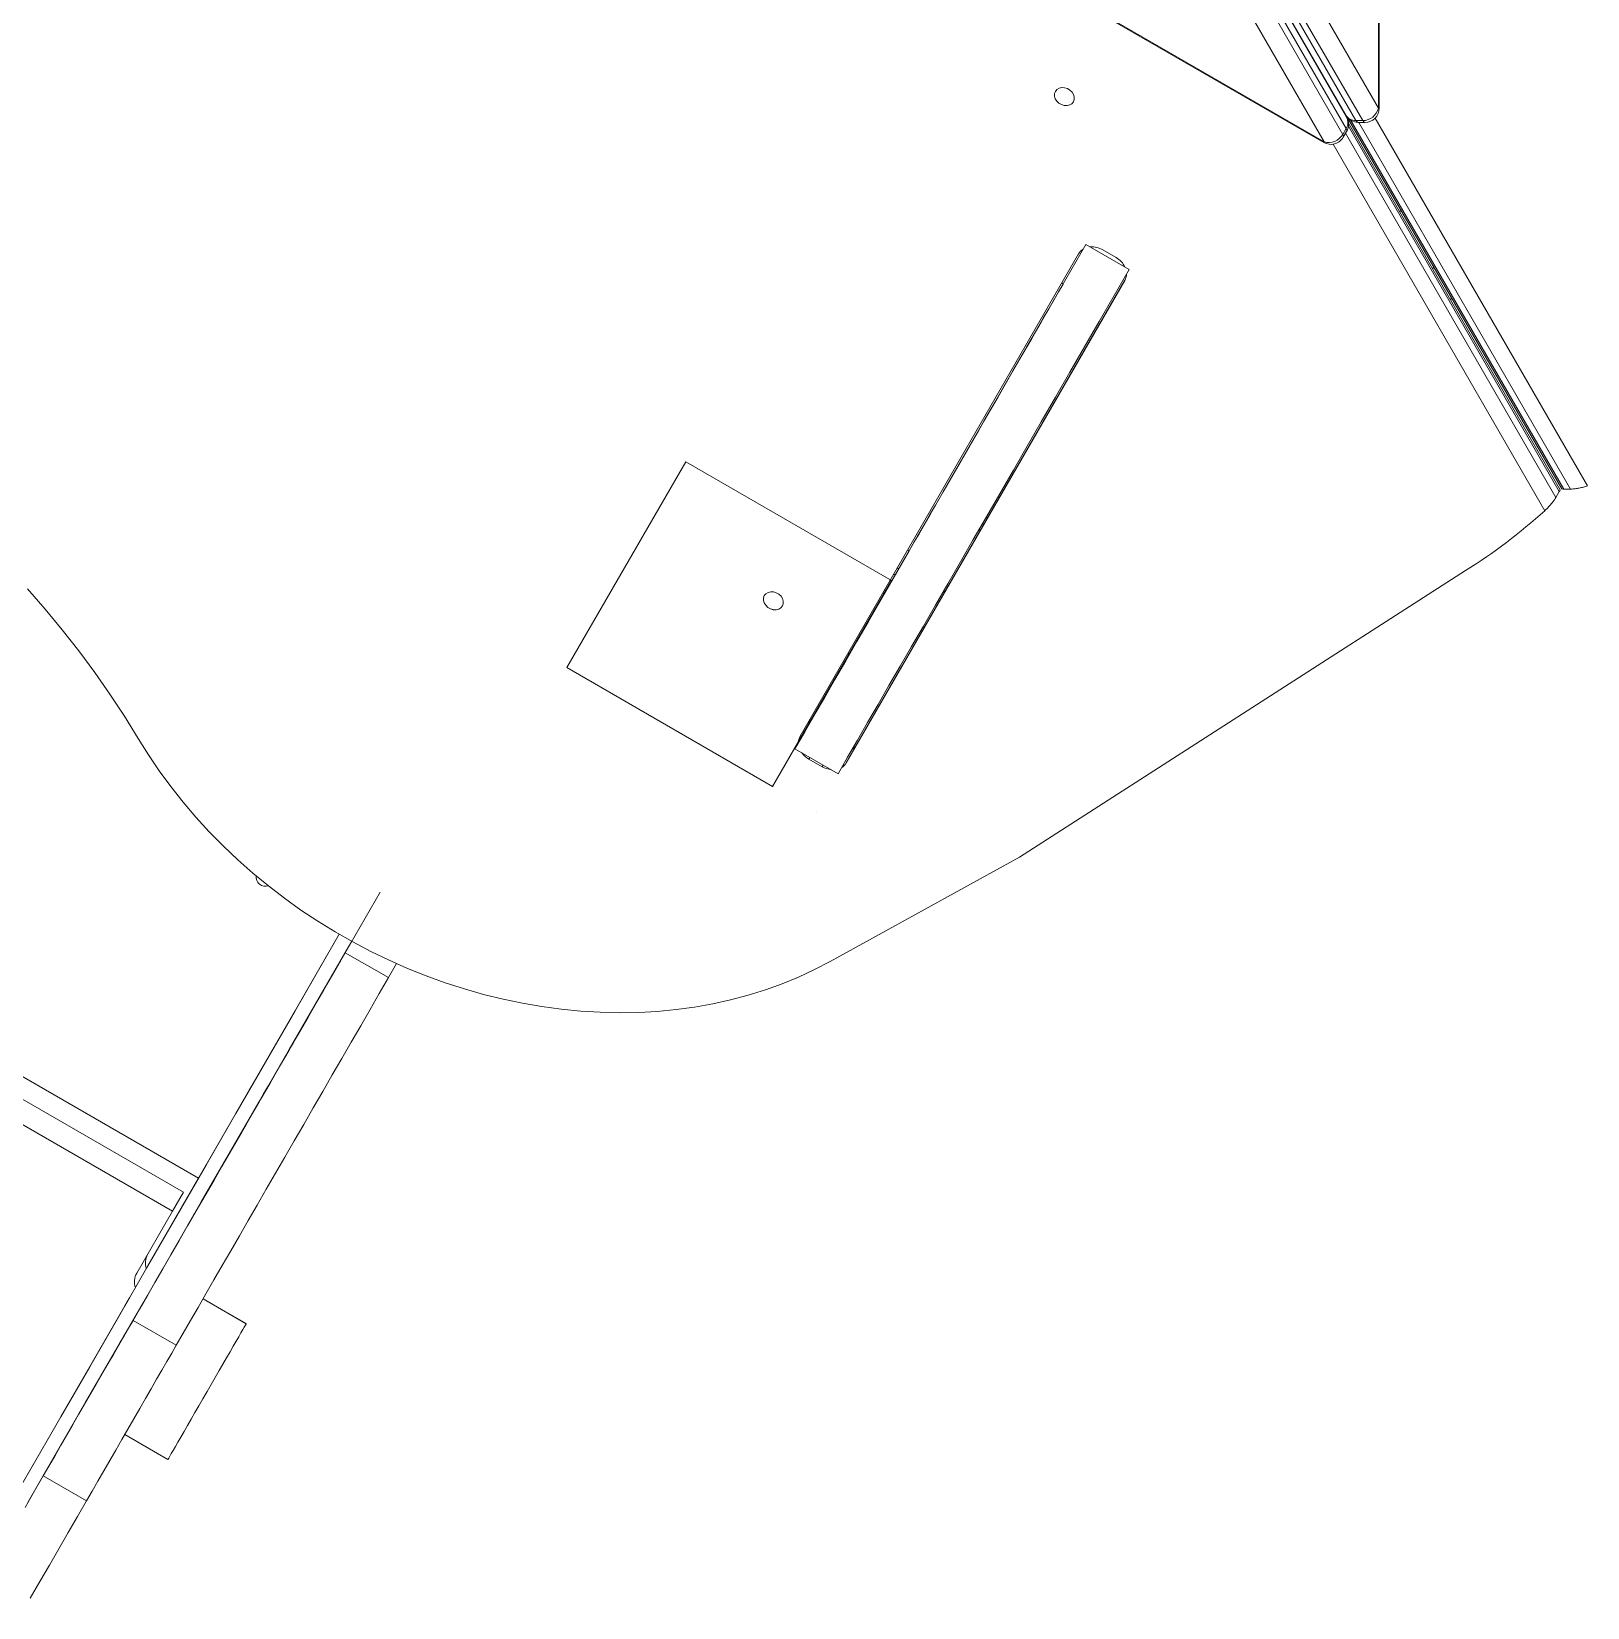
# Model space of a CAD drawing. Header units: millimetres. Extents: x -12977 to 11786, y -11805 to 10558.
# Drawn here: x -5375 to -4719, y 4319 to 4982 of the extents above; entities that cross this region are included whole.
import ezdxf

# ---------------------------------------------------------------- set-up
doc = ezdxf.new("R2010")
doc.units = ezdxf.units.MM
doc.layers.add('DIKOM_ОБЪЕКТ', color=7, linetype='Continuous')

msp = doc.modelspace()

# ---------------------------------------------------------------- linework, layer by layer
at = {"layer": 'DIKOM_ОБЪЕКТ', "color": 7, "linetype": 'Continuous', "lineweight": 15}
for p, q in [((-4820.967, 4941.639), (-5105.628, 5434.984)), ((-5101.32, 5437.221), (-4816.83, 4944.996)), ((-4813.993, 4944.996), (-5098.3, 5436.904)), ((-5088.023, 5435.823), (-4807.364, 4950.227)), ((-4830.23, 4936.056), (-5114.892, 5429.401)), ((-5107.046, 5432.526), (-4822.386, 4939.181)), ((-4820.777, 4946.427), (-4948.306, 5167.447)), ((-4807.364, 4950.227), (-4807.364, 5150.873)), ((-4807.039, 4950.228), (-4807.039, 5150.873)), ((-4920.76, 5119.706), (-4821.071, 4947.226)), ((-5004.156, 5036.097), (-4830.393, 4935.774)), ((-5003.994, 5036.378), (-4830.23, 4936.056)), ((-4820.478, 4946.378), (-4730.198, 4790.017)), ((-4731.192, 4788.79), (-4820.025, 4942.646)), ((-4730.901, 4789.623), (-4819.994, 4943.929)), ((-4818.957, 4945.079), (-4729.337, 4789.861)), ((-4816.83, 4944.996), (-4813.993, 4944.996)), ((-4815.877, 4944.228), (-4813.039, 4944.228)), ((-4726.453, 4789.86), (-4815.583, 4944.228)), ((-4808.743, 4946.039), (-4719.328, 4791.176)), ((-4830.23, 4936.056), (-4830.393, 4935.774)), ((-4822.386, 4939.181), (-4820.967, 4941.639)), ((-4822.196, 4937.97), (-4820.777, 4940.428)), ((-4821.203, 4939.691), (-4732.633, 4786.292)), ((-4737.336, 4780.78), (-4826.41, 4935.052)), ((-4798.5, 4906.702), (-4797.803, 4907.105)), ((-4930.536, 4892.797), (-4912.35, 4882.297)), ((-4917.854, 4887.361), (-4923.397, 4890.562)), ((-4933.593, 4888.902), (-5050.833, 4685.861)), ((-4784.685, 4882.776), (-4783.988, 4883.179)), ((-4783.944, 4883.102), (-4784.641, 4882.699)), ((-5031.434, 4674.661), (-4914.194, 4877.702)), ((-4914.135, 4877.808), (-5027.11, 4682.153)), ((-4940.667, 4876.652), (-4940.062, 4876.303)), ((-4776.443, 4870.112), (-4777.141, 4869.709)), ((-5304.219, 4499.805), (-5863.668, 4822.803)), ((-5867.843, 4815.571), (-5310.603, 4493.849)), ((-5872.463, 4807.572), (-5315.221, 4485.848)), ((-5099.074, 4801.332), (-5149.074, 4714.73)), ((-5098.981, 4801.281), (-5099.074, 4801.332)), ((-5012.472, 4751.332), (-5099.074, 4801.332)), ((-5098.997, 4801.29), (-5098.989, 4801.285)), ((-4726.453, 4789.86), (-4729.337, 4789.861)), ((-4732.633, 4786.292), (-4731.192, 4788.79)), ((-4974.639, 4773.023), (-4975.846, 4772.326)), ((-4973.649, 4774.739), (-4974.051, 4775.435)), ((-5014.772, 4746.916), (-5004.97, 4763.899)), ((-5004.97, 4763.899), (-5005.571, 4764.247)), ((-5009.983, 4756.608), (-5009.527, 4756.345)), ((-5009.981, 4756.612), (-5009.527, 4756.35)), ((-5009.958, 4756.651), (-5009.528, 4756.403)), ((-5009.956, 4756.655), (-5009.528, 4756.408)), ((-5009.528, 4756.408), (-5009.204, 4756.595)), ((-5009.528, 4756.403), (-5009.209, 4756.587)), ((-5062.472, 4664.73), (-5012.472, 4751.332)), ((-5047.239, 4690.691), (-5012.343, 4751.133)), ((-5012.343, 4751.133), (-5012.944, 4751.48)), ((-5012.857, 4751.63), (-5012.348, 4751.336)), ((-5012.378, 4751.281), (-5012.472, 4751.332)), ((-5012.381, 4751.277), (-5012.376, 4751.274)), ((-5012.348, 4751.336), (-5012.191, 4751.425)), ((-5012.343, 4751.133), (-5012.348, 4751.336)), ((-5012.304, 4751.348), (-5012.347, 4751.324)), ((-5012.343, 4751.162), (-5012.344, 4751.176)), ((-5012.344, 4751.176), (-5012.337, 4751.173)), ((-5010.894, 4753.67), (-5011.483, 4754.01)), ((-5009.528, 4756.403), (-5009.528, 4756.408)), ((-5009.527, 4756.35), (-5009.255, 4756.508)), ((-5009.527, 4756.345), (-5009.259, 4756.5)), ((-5009.527, 4756.345), (-5009.527, 4756.35)), ((-4958.536, 4634.958), (-4770.646, 4755.542)), ((-5029.478, 4721.448), (-5014.772, 4746.916)), ((-5015.377, 4747.265), (-5014.772, 4746.916)), ((-4990.913, 4746.294), (-4989.654, 4747.021)), ((-5047.239, 4690.691), (-5029.535, 4721.356)), ((-5149.074, 4714.73), (-5062.472, 4664.73)), ((-5148.979, 4714.672), (-5148.983, 4714.674)), ((-5148.979, 4714.672), (-5148.978, 4714.674)), ((-5053.086, 4680.558), (-5034.9, 4670.058)), ((-5053.086, 4680.558), (-5034.9, 4670.058)), ((-5027.11, 4682.153), (-5031.434, 4674.661)), ((-5027.109, 4682.153), (-5031.434, 4674.661)), ((-5046.765, 4676.909), (-5047.173, 4676.201)), ((-5046.765, 4676.908), (-5047.173, 4676.201)), ((-5047.173, 4676.201), (-5041.631, 4673.001)), ((-5047.173, 4676.201), (-5041.63, 4673.001)), ((-5041.631, 4673.001), (-5041.222, 4673.709)), ((-5041.63, 4673.001), (-5041.222, 4673.708)), ((-5062.308, 4664.64), (-5062.472, 4664.73)), ((-5062.372, 4664.6), (-5062.339, 4664.657)), ((-5062.372, 4664.593), (-5062.372, 4664.6)), ((-5044.185, 4654.093), (-5044.186, 4654.1)), ((-5038.293, 4590.972), (-4958.536, 4634.958)), ((-5242.432, 4594.714), (-5227.753, 4620.139)), ((-5280.982, 4540.051), (-5244.955, 4602.45)), ((-5244.5, 4591.213), (-5244.499, 4591.159)), ((-5224.245, 4584.214), (-5242.432, 4594.714)), ((-5224.245, 4584.214), (-5220.84, 4590.112)), ((-5280.982, 4540.051), (-5282.837, 4536.837)), ((-5288.353, 4527.283), (-5304.219, 4499.805)), ((-5294.499, 4504.556), (-5294.5, 4504.611)), ((-5294.475, 4504.597), (-5294.5, 4504.611)), ((-5310.603, 4493.849), (-5315.221, 4485.848)), ((-5315.221, 4485.848), (-5330.256, 4459.808)), ((-5408.563, 4319.086), (-5335.267, 4446.031)), ((-5333.276, 4449.479), (-5335.267, 4446.031)), ((-5284.126, 4438.526), (-5302.301, 4449.02)), ((-5284.127, 4438.581), (-5302.277, 4449.06)), ((-5313.607, 4429.44), (-5331.794, 4439.94)), ((-5284.127, 4438.581), (-5284.126, 4438.526)), ((-5335.249, 4433.979), (-5338.725, 4427.958)), ((-5317.126, 4381.369), (-5335.303, 4391.864)), ((-5351.407, 4363.97), (-5369.594, 4374.47))]:
    msp.add_line(p, q, dxfattribs=at)
at = {"layer": 'DIKOM_ОБЪЕКТ', "color": 7, "linetype": 'Continuous', "lineweight": 15, "flags": 128}
for points in [[(-4943.407, 4957.298), (-4943.76, 4956.332), (-4943.774, 4955.266), (-4943.45, 4954.186), (-4942.814, 4953.18), (-4941.918, 4952.33), (-4940.833, 4951.704), (-4939.649, 4951.353), (-4938.459, 4951.305), (-4937.362, 4951.564), (-4936.447, 4952.11), (-4935.786, 4952.898), (-4935.434, 4953.864), (-4935.419, 4954.93), (-4935.743, 4956.01), (-4936.379, 4957.016), (-4937.275, 4957.866), (-4938.36, 4958.492), (-4939.545, 4958.843), (-4940.734, 4958.891), (-4941.831, 4958.632), (-4942.746, 4958.086), (-4943.407, 4957.298)], [(-4807.039, 4950.228), (-4807.093, 4950.228), (-4807.364, 4950.227)], [(-4816.83, 4944.996), (-4816.361, 4944.416), (-4815.877, 4944.228)], [(-4813.039, 4944.228), (-4813.523, 4944.416), (-4813.993, 4944.996)], [(-4822.386, 4939.181), (-4822.117, 4938.484), (-4822.196, 4937.97)], [(-4820.777, 4940.428), (-4820.698, 4940.942), (-4820.967, 4941.639)], [(-5053.086, 4680.558), (-5049.094, 4687.473), (-5044.953, 4694.643), (-5040.668, 4702.065), (-5036.24, 4709.731), (-5031.675, 4717.637), (-5026.976, 4725.775), (-5022.146, 4734.14), (-5017.189, 4742.724), (-5012.11, 4751.521), (-5006.911, 4760.523), (-5001.598, 4769.723), (-4996.175, 4779.116), (-4990.646, 4788.691), (-4985.016, 4798.443), (-4979.288, 4808.362), (-4973.468, 4818.442), (-4967.56, 4828.674), (-4961.569, 4839.05), (-4955.499, 4849.561), (-4949.357, 4860.201), (-4943.145, 4870.959), (-4936.87, 4881.827), (-4930.536, 4892.797)], [(-5034.9, 4670.058), (-5030.908, 4676.973), (-5026.767, 4684.143), (-5022.481, 4691.565), (-5018.054, 4699.231), (-5013.488, 4707.137), (-5008.789, 4715.275), (-5003.959, 4723.64), (-4999.002, 4732.224), (-4993.923, 4741.021), (-4988.725, 4750.023), (-4983.412, 4759.224), (-4977.989, 4768.616), (-4972.46, 4778.191), (-4966.83, 4787.943), (-4961.102, 4797.862), (-4955.282, 4807.942), (-4949.373, 4818.174), (-4943.383, 4828.55), (-4937.313, 4839.061), (-4931.17, 4849.701), (-4924.958, 4860.458), (-4918.683, 4871.327), (-4912.35, 4882.297)], [(-4953.357, 4853.305), (-4950.862, 4857.626), (-4948.473, 4861.764), (-4946.199, 4865.701), (-4944.052, 4869.42), (-4942.04, 4872.904), (-4940.171, 4876.139), (-4940.073, 4876.309)], [(-5012.343, 4751.162), (-5011.798, 4752.106), (-5011.065, 4753.374), (-5010.145, 4754.966), (-5009.041, 4756.878), (-5007.753, 4759.106), (-5006.285, 4761.647), (-5004.64, 4764.496), (-5002.819, 4767.648), (-5000.827, 4771.098), (-4998.666, 4774.84), (-4996.34, 4778.866), (-4993.855, 4783.171), (-4991.213, 4787.746), (-4988.419, 4792.583), (-4985.479, 4797.674), (-4982.398, 4803.01), (-4979.181, 4808.582), (-4975.833, 4814.379), (-4972.361, 4820.391), (-4968.772, 4826.609), (-4965.069, 4833.02), (-4961.262, 4839.615), (-4957.355, 4846.38), (-4953.357, 4853.305)], [(-4971.635, 4778.227), (-4972.436, 4777.765), (-4972.836, 4777.534)], [(-4972.826, 4777.534), (-4972.435, 4777.76), (-4971.639, 4778.22)], [(-4972.794, 4777.555), (-4972.529, 4777.709), (-4972.529, 4777.709), (-4972.787, 4777.56)], [(-4971.584, 4778.315), (-4972.437, 4777.823), (-4972.785, 4777.621)], [(-4972.775, 4777.622), (-4972.436, 4777.817), (-4971.589, 4778.307)], [(-4972.755, 4777.636), (-4972.53, 4777.766), (-4972.53, 4777.766), (-4972.723, 4777.655)], [(-5010.411, 4754.476), (-5010.5, 4754.322), (-5010.76, 4753.871), (-5011.171, 4753.161), (-5011.697, 4752.248), (-5012.298, 4751.207), (-5012.924, 4750.123), (-5013.525, 4749.082), (-5014.052, 4748.17), (-5014.462, 4747.46), (-5014.722, 4747.009), (-5014.811, 4746.855), (-5014.722, 4747.01), (-5014.462, 4747.46), (-5014.051, 4748.171), (-5013.525, 4749.084), (-5012.925, 4750.124), (-5012.298, 4751.209), (-5011.698, 4752.25), (-5011.17, 4753.161), (-5010.76, 4753.872), (-5010.5, 4754.322), (-5010.411, 4754.476)], [(-5329.641, 4684.908), (-5335.448, 4694.303), (-5341.552, 4703.577), (-5347.946, 4712.722), (-5354.625, 4721.728), (-5361.582, 4730.587), (-5368.809, 4739.288), (-5376.3, 4747.826)], [(-5065.958, 4745.06), (-5066.31, 4744.094), (-5066.325, 4743.028), (-5066.001, 4741.948), (-5065.365, 4740.942), (-5064.469, 4740.092), (-5063.384, 4739.466), (-5062.2, 4739.115), (-5061.01, 4739.067), (-5059.914, 4739.326), (-5058.997, 4739.872), (-5058.336, 4740.66), (-5057.985, 4741.626), (-5057.97, 4742.692), (-5058.294, 4743.772), (-5058.929, 4744.777), (-5059.826, 4745.628), (-5060.911, 4746.254), (-5062.096, 4746.606), (-5063.284, 4746.653), (-5064.381, 4746.393), (-5065.297, 4745.848), (-5065.958, 4745.06)], [(-5065.958, 4745.06), (-5066.31, 4744.094), (-5066.324, 4743.028), (-5066.001, 4741.948), (-5065.365, 4740.942), (-5064.468, 4740.092), (-5063.384, 4739.466), (-5062.199, 4739.114), (-5061.01, 4739.067), (-5059.913, 4739.326), (-5058.997, 4739.872), (-5058.337, 4740.66), (-5057.985, 4741.626), (-5057.97, 4742.692), (-5058.293, 4743.772), (-5058.929, 4744.777), (-5059.826, 4745.628), (-5060.91, 4746.254), (-5062.095, 4746.605), (-5063.284, 4746.653), (-5064.381, 4746.393), (-5065.297, 4745.848), (-5065.958, 4745.06)], [(-5329.641, 4684.908), (-5325.341, 4678.023), (-5320.753, 4671.258), (-5315.887, 4664.625), (-5310.75, 4658.135), (-5305.352, 4651.8), (-5299.701, 4645.63), (-5293.808, 4639.638), (-5287.683, 4633.832), (-5281.337, 4628.223), (-5274.78, 4622.822), (-5268.024, 4617.636), (-5261.082, 4612.676), (-5253.963, 4607.949), (-5246.682, 4603.465), (-5239.251, 4599.23), (-5231.684, 4595.254), (-5223.992, 4591.54), (-5216.189, 4588.098), (-5208.29, 4584.933), (-5200.307, 4582.049), (-5192.255, 4579.453), (-5184.147, 4577.149), (-5175.999, 4575.14), (-5167.823, 4573.431), (-5159.635, 4572.024), (-5151.448, 4570.921), (-5143.276, 4570.125), (-5135.135, 4569.637), (-5127.038, 4569.457), (-5118.999, 4569.587), (-5111.033, 4570.026), (-5103.152, 4570.773), (-5095.37, 4571.827), (-5087.703, 4573.186), (-5080.162, 4574.847), (-5072.761, 4576.808), (-5065.512, 4579.065), (-5058.429, 4581.615), (-5051.524, 4584.453), (-5044.807, 4587.574), (-5038.293, 4590.972)], [(-5244.951, 4602.448), (-5251.023, 4591.931), (-5263.546, 4570.243), (-5276.031, 4548.618), (-5288.477, 4527.061), (-5300.883, 4505.576), (-5313.243, 4484.167), (-5325.558, 4462.839), (-5337.824, 4441.595), (-5350.038, 4420.441), (-5362.198, 4399.38), (-5374.302, 4378.416), (-5386.347, 4357.554)], [(-5239.673, 4599.589), (-5241.078, 4597.157), (-5253.549, 4575.557), (-5265.986, 4554.017), (-5278.387, 4532.539), (-5290.748, 4511.129), (-5303.068, 4489.791), (-5315.344, 4468.529), (-5327.575, 4447.347), (-5339.756, 4426.249), (-5351.886, 4405.24), (-5363.962, 4384.323), (-5375.983, 4363.504)], [(-5242.432, 4594.714), (-5246.283, 4588.041), (-5250.182, 4581.288), (-5254.119, 4574.469), (-5258.086, 4567.598), (-5262.076, 4560.687), (-5266.081, 4553.75), (-5270.093, 4546.802), (-5274.103, 4539.856), (-5278.104, 4532.926), (-5282.088, 4526.025), (-5286.047, 4519.168), (-5289.973, 4512.368), (-5293.859, 4505.638), (-5297.696, 4498.993), (-5301.477, 4492.444), (-5305.195, 4486.005), (-5308.841, 4479.69), (-5312.41, 4473.51), (-5315.893, 4467.477), (-5319.283, 4461.605), (-5322.576, 4455.904), (-5325.762, 4450.385), (-5328.837, 4445.06), (-5331.794, 4439.94)], [(-5294.5, 4504.611), (-5294.41, 4504.767), (-5294.14, 4505.235), (-5293.693, 4506.01), (-5293.072, 4507.087), (-5292.28, 4508.458), (-5291.325, 4510.113), (-5290.213, 4512.041), (-5288.951, 4514.227), (-5287.548, 4516.655), (-5286.017, 4519.31), (-5284.366, 4522.17), (-5282.607, 4525.215), (-5280.755, 4528.424), (-5278.821, 4531.773), (-5276.821, 4535.24), (-5274.767, 4538.797), (-5272.676, 4542.419), (-5270.561, 4546.082), (-5268.439, 4549.757), (-5266.325, 4553.419), (-5264.233, 4557.042), (-5262.18, 4560.599), (-5260.178, 4564.064), (-5258.245, 4567.413), (-5256.392, 4570.621), (-5254.634, 4573.666), (-5252.983, 4576.526), (-5251.451, 4579.179), (-5250.049, 4581.606), (-5248.787, 4583.792), (-5247.675, 4585.718), (-5246.719, 4587.372), (-5245.928, 4588.742), (-5245.307, 4589.818), (-5244.859, 4590.592), (-5244.59, 4591.058), (-5244.5, 4591.213)], [(-5244.499, 4591.159), (-5244.589, 4591.002), (-5244.858, 4590.534), (-5245.305, 4589.76), (-5245.927, 4588.683), (-5246.718, 4587.312), (-5247.673, 4585.656), (-5248.786, 4583.729), (-5250.048, 4581.543), (-5251.449, 4579.114), (-5252.982, 4576.46), (-5254.633, 4573.6), (-5256.391, 4570.555), (-5258.244, 4567.346), (-5260.177, 4563.996), (-5262.178, 4560.53), (-5264.231, 4556.973), (-5266.323, 4553.35), (-5268.437, 4549.688), (-5270.559, 4546.012), (-5272.674, 4542.35), (-5274.765, 4538.728), (-5276.819, 4535.171), (-5278.82, 4531.705), (-5280.754, 4528.357), (-5282.606, 4525.148), (-5284.364, 4522.103), (-5286.015, 4519.244), (-5287.547, 4516.591), (-5288.95, 4514.163), (-5290.211, 4511.978), (-5291.324, 4510.051), (-5292.279, 4508.397), (-5293.071, 4507.027), (-5293.692, 4505.951), (-5294.139, 4505.178), (-5294.409, 4504.712), (-5294.499, 4504.556)], [(-5224.245, 4584.214), (-5228.097, 4577.541), (-5231.995, 4570.788), (-5235.932, 4563.969), (-5239.9, 4557.098), (-5243.89, 4550.187), (-5247.895, 4543.25), (-5251.906, 4536.302), (-5255.916, 4529.356), (-5259.918, 4522.426), (-5263.902, 4515.525), (-5267.861, 4508.668), (-5271.787, 4501.868), (-5275.672, 4495.138), (-5279.51, 4488.493), (-5283.291, 4481.944), (-5287.008, 4475.505), (-5290.655, 4469.19), (-5294.224, 4463.01), (-5297.706, 4456.977), (-5301.097, 4451.105), (-5304.39, 4445.404), (-5307.576, 4439.885), (-5310.65, 4434.56), (-5313.607, 4429.44)], [(-5304.229, 4499.811), (-5314.64, 4481.78), (-5326.173, 4461.805)], [(-5369.594, 4374.47), (-5367.216, 4378.59), (-5364.778, 4382.811), (-5362.294, 4387.113), (-5359.778, 4391.472), (-5357.241, 4395.866), (-5354.698, 4400.27), (-5352.162, 4404.663), (-5349.647, 4409.02), (-5347.165, 4413.319), (-5344.729, 4417.537), (-5342.354, 4421.651), (-5340.05, 4425.641), (-5337.831, 4429.484), (-5335.708, 4433.161), (-5333.692, 4436.652), (-5331.794, 4439.94)], [(-5284.126, 4438.526), (-5284.216, 4438.37), (-5284.486, 4437.901), (-5284.933, 4437.126), (-5285.552, 4436.054), (-5286.337, 4434.695), (-5287.277, 4433.065), (-5288.364, 4431.183), (-5289.585, 4429.067), (-5290.927, 4426.742), (-5292.376, 4424.233), (-5293.914, 4421.567), (-5295.526, 4418.774), (-5297.195, 4415.885), (-5298.901, 4412.93), (-5300.625, 4409.943), (-5302.35, 4406.955), (-5304.056, 4404.001), (-5305.724, 4401.111), (-5307.336, 4398.319), (-5308.876, 4395.654), (-5310.324, 4393.146), (-5311.666, 4390.821), (-5312.887, 4388.706), (-5313.974, 4386.824), (-5314.915, 4385.195), (-5315.699, 4383.838), (-5316.318, 4382.766), (-5316.765, 4381.992), (-5317.036, 4381.525), (-5317.126, 4381.369)], [(-5335.25, 4434.033), (-5335.345, 4433.869), (-5335.619, 4433.394), (-5336.042, 4432.659), (-5336.57, 4431.746), (-5337.144, 4430.751), (-5337.702, 4429.784), (-5338.185, 4428.949), (-5338.539, 4428.336), (-5338.726, 4428.013), (-5338.726, 4428.013), (-5338.539, 4428.337), (-5338.185, 4428.95), (-5337.703, 4429.785), (-5337.144, 4430.752), (-5336.57, 4431.747), (-5336.043, 4432.661), (-5335.619, 4433.395), (-5335.345, 4433.869), (-5335.25, 4434.033)], [(-5351.407, 4363.97), (-5349.029, 4368.09), (-5346.592, 4372.311), (-5344.108, 4376.613), (-5341.591, 4380.972), (-5339.055, 4385.366), (-5336.512, 4389.77), (-5333.976, 4394.163), (-5331.46, 4398.52), (-5328.978, 4402.819), (-5326.543, 4407.037), (-5324.167, 4411.151), (-5321.864, 4415.141), (-5319.644, 4418.984), (-5317.521, 4422.661), (-5315.505, 4426.152), (-5313.607, 4429.44)], [(-5369.594, 4374.47), (-5373.408, 4367.864), (-5377.286, 4361.146)], [(-5351.407, 4363.97), (-5355.221, 4357.364), (-5359.099, 4350.646), (-5363.034, 4343.83), (-5367.017, 4336.931), (-5371.041, 4329.962), (-5375.096, 4322.939)]]:
    msp.add_lwpolyline(points, dxfattribs=at)
at = {"layer": 'DIKOM_ОБЪЕКТ', "color": 7, "linetype": 'Continuous', "lineweight": 15}
for centre, radius, start, end in [((-4813.983, 4951.8), 6.804, 269.920227, 346.637441), ((-4813.039, 4950.228), 6, 269.997167, 0.000001), ((-4817.046, 4949.735), 4.744, 211.941438, 272.604101), ((-4815.876, 4950.228), 6, 210.026568, 269.997167), ((-4824.959, 4944.195), 4.741, 327.369083, 28.088883), ((-4825.974, 4943.428), 6, 330.001468, 29.985042), ((-4827.393, 4940.971), 6, 240.000001, 330.001468), ((-4828.282, 4942.572), 6.802, 253.352524, 330.093629), ((-4928.745, 4886.052), 5.623, 121.385185, 149.553242), ((-4928.014, 4882.768), 9.059, 59.357645, 94.95784), ((-4922.295, 4879.468), 9.056, 25.037821, 60.640872), ((-4919.023, 4880.458), 5.56, 330.282249, 359.063791), ((-4898.152, 4958.431), 239.629, 302.147221, 312.152428), ((-5016.849, 4748.227), 2.456, 285.638401, 327.741028), ((-5031.555, 4722.759), 2.456, 285.638401, 327.741028), ((-5041.661, 4690.591), 5.579, 150.326888, 178.972324), ((-5041.646, 4690.587), 5.594, 150.369524, 178.935215), ((-5046.001, 4683.103), 5.564, 150.292903, 179.051885), ((-5045.97, 4683.095), 5.595, 150.370174, 178.968892), ((-5042.505, 4684.365), 9.404, 215.940083, 240.237275), ((-5042.506, 4684.363), 9.402, 215.938011, 240.240085), ((-5031.953, 4684.999), 5.617, 301.127873, 329.567907), ((-5031.936, 4684.982), 5.595, 301.065375, 329.624084), ((-5036.896, 4681.122), 9.4, 239.758002, 264.06464), ((-5036.895, 4681.124), 9.403, 239.760214, 264.061179), ((-5036.271, 4677.5), 5.608, 301.063164, 329.589231), ((-5036.261, 4677.49), 5.595, 301.029329, 329.623388), ((-5275.998, 4626.679), 4.014, 174.215994, 287.218295), ((-5319.244, 4464.192), 7.349, 151.862054, 198.751071), ((-5323.872, 4456.189), 7.339, 150.454168, 199.261784)]:
    msp.add_arc(centre, radius, start, end, dxfattribs=at)
for points, knots in [([(-4729.337, 4789.861), (-4729.617, 4789.87), (-4730.078, 4789.885), (-4730.129, 4790), (-4730.15, 4790.046)], [0, 0, 0, 0, 0.6075346, 1, 1, 1, 1]), ([(-4719.328, 4791.176), (-4719.865, 4791.016), (-4720.94, 4790.697), (-4722.824, 4790.286), (-4724.583, 4789.996), (-4725.791, 4789.872), (-4726.298, 4789.863), (-4726.453, 4789.86)], [0, 0, 0, 0, 0.2341532, 0.4685129, 0.6952422, 0.9066235, 1, 1, 1, 1]), ([(-4732.633, 4786.292), (-4732.819, 4785.995), (-4733.192, 4785.401), (-4734.106, 4784.214), (-4735.183, 4782.95), (-4736.315, 4781.738), (-4737.011, 4781.085), (-4737.336, 4780.78)], [0, 0, 0, 0, 0.1967482, 0.3932988, 0.5957703, 0.8115662, 1, 1, 1, 1]), ([(-4730.922, 4789.61), (-4730.912, 4789.61), (-4730.8, 4789.609), (-4730.923, 4789.285), (-4731.129, 4788.906), (-4731.192, 4788.79)], [0, 0, 0, 0, 0.0586378, 0.7115898, 1, 1, 1, 1])]:
    msp.add_open_spline(points, degree=3, knots=knots, dxfattribs=at)

doc.saveas('drawing.dxf')
